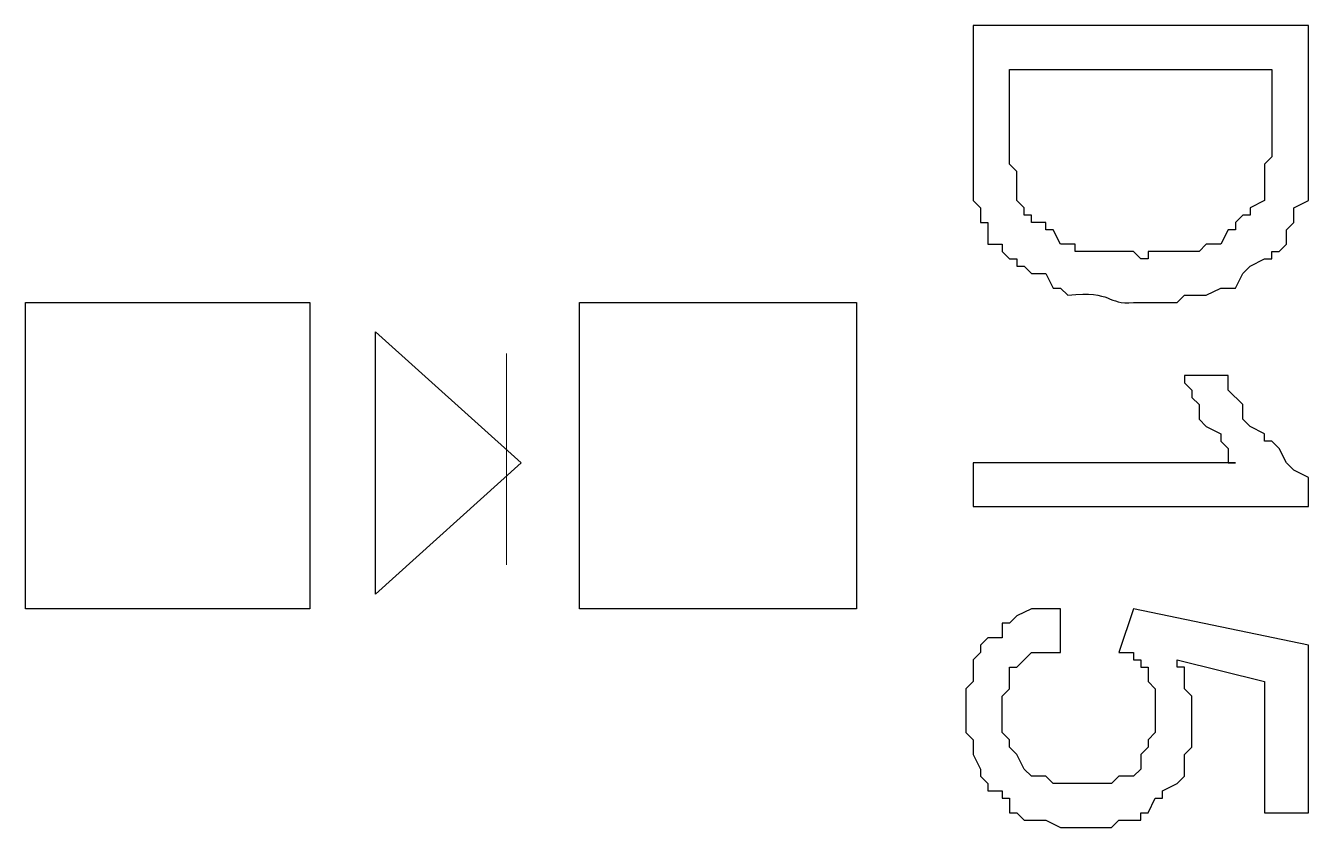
# Model space of a CAD drawing. Header units: millimetres. Extents: x -3 to 153, y 27 to 116.
# Drawn here: x 45.165 to 48.89, y 51.903 to 54.231 of the extents above; entities that cross this region are included whole.
import ezdxf

# ---------------------------------------------------------------- set-up
doc = ezdxf.new("R2010")
doc.units = ezdxf.units.MM
doc.header["$MEASUREMENT"] = 0
doc.layers.add('layer 1', color=7, linetype='Continuous')

msp = doc.modelspace()

# ---------------------------------------------------------------- linework, layer by layer
at = {"layer": 'layer 1', "color": 0}
for points, knots in [([(47.9168, 54.2314), (47.9168, 54.2314), (48.8904, 54.2314), (48.8904, 54.2314), (48.8904, 54.2314), (48.8904, 54.2314), (48.8904, 53.9139), (48.8904, 53.9139), (48.8904, 53.9139), (48.8904, 53.8645), (48.8904, 53.8151), (48.8904, 53.7657), (48.8904, 53.7657), (48.8904, 53.7657), (48.8904, 53.7234), (48.8904, 53.7234), (48.8904, 53.7234), (48.8904, 53.7234), (48.8481, 53.7022), (48.8481, 53.7022), (48.8481, 53.7022), (48.8481, 53.7022), (48.8481, 53.6599), (48.8481, 53.6599), (48.8481, 53.6599), (48.8481, 53.6599), (48.8269, 53.6387), (48.8269, 53.6387), (48.8269, 53.6387), (48.8269, 53.6387), (48.8269, 53.5964), (48.8269, 53.5964), (48.8269, 53.5964), (48.8269, 53.5964), (48.8058, 53.5752), (48.8058, 53.5752), (48.8058, 53.5752), (48.8058, 53.5752), (48.7846, 53.5752), (48.7846, 53.5752), (48.7846, 53.5752), (48.7846, 53.5752), (48.7846, 53.554), (48.7846, 53.554), (48.7846, 53.554), (48.7846, 53.554), (48.7634, 53.554), (48.7634, 53.554), (48.7634, 53.554), (48.7634, 53.554), (48.7211, 53.5329), (48.7211, 53.5329), (48.7211, 53.5329), (48.7211, 53.5329), (48.6999, 53.5117), (48.6999, 53.5117), (48.6999, 53.5117), (48.6999, 53.5117), (48.6788, 53.4694), (48.6788, 53.4694), (48.6788, 53.4694), (48.6788, 53.4694), (48.6364, 53.4694), (48.6364, 53.4694), (48.6364, 53.4694), (48.6364, 53.4694), (48.5941, 53.4482), (48.5941, 53.4482), (48.5941, 53.4482), (48.5941, 53.4482), (48.5306, 53.4482), (48.5306, 53.4482), (48.5306, 53.4482), (48.5306, 53.4482), (48.5094, 53.427), (48.5094, 53.427), (48.5094, 53.427), (48.5094, 53.427), (48.3824, 53.427), (48.3824, 53.427), (48.3824, 53.427), (48.3038, 53.42), (48.3249, 53.463), (48.1919, 53.4482), (48.1919, 53.4482), (48.1919, 53.4482), (48.1708, 53.4694), (48.1708, 53.4694), (48.1708, 53.4694), (48.1708, 53.4694), (48.1496, 53.4694), (48.1496, 53.4694), (48.1496, 53.4694), (48.1496, 53.4694), (48.1284, 53.5117), (48.1284, 53.5117), (48.1284, 53.5117), (48.1284, 53.5117), (48.0861, 53.5117), (48.0861, 53.5117), (48.0861, 53.5117), (48.0861, 53.5117), (48.0649, 53.5329), (48.0649, 53.5329), (48.0649, 53.5329), (48.0649, 53.5329), (48.0438, 53.5329), (48.0438, 53.5329), (48.0438, 53.5329), (48.0438, 53.5329), (48.0438, 53.554), (48.0438, 53.554), (48.0438, 53.554), (48.0438, 53.554), (48.0226, 53.554), (48.0226, 53.554), (48.0226, 53.554), (48.0226, 53.554), (48.0014, 53.5752), (48.0014, 53.5752), (48.0014, 53.5752), (48.0014, 53.5752), (48.0014, 53.5964), (48.0014, 53.5964), (48.0014, 53.5964), (48.0014, 53.5964), (47.9591, 53.5964), (47.9591, 53.5964), (47.9591, 53.5964), (47.9591, 53.5964), (47.9591, 53.6599), (47.9591, 53.6599), (47.9591, 53.6599), (47.9591, 53.6599), (47.9379, 53.6599), (47.9379, 53.6599), (47.9379, 53.6599), (47.9379, 53.6599), (47.9379, 53.7022), (47.9379, 53.7022), (47.9379, 53.7022), (47.9379, 53.7022), (47.9168, 53.7234), (47.9168, 53.7234), (47.9168, 53.7234), (47.9168, 53.7234), (47.9168, 53.8927), (47.9168, 53.8927), (47.9168, 53.8927), (47.9168, 53.8927), (47.9168, 54.2314), (47.9168, 54.2314)], [0, 0, 0, 0, 0.025641, 0.025641, 0.025641, 0.025641, 0.051282, 0.051282, 0.051282, 0.051282, 0.076923, 0.076923, 0.076923, 0.076923, 0.102564, 0.102564, 0.102564, 0.102564, 0.128205, 0.128205, 0.128205, 0.128205, 0.153846, 0.153846, 0.153846, 0.153846, 0.179487, 0.179487, 0.179487, 0.179487, 0.205128, 0.205128, 0.205128, 0.205128, 0.230769, 0.230769, 0.230769, 0.230769, 0.25641, 0.25641, 0.25641, 0.25641, 0.282051, 0.282051, 0.282051, 0.282051, 0.307692, 0.307692, 0.307692, 0.307692, 0.333333, 0.333333, 0.333333, 0.333333, 0.358974, 0.358974, 0.358974, 0.358974, 0.384615, 0.384615, 0.384615, 0.384615, 0.410256, 0.410256, 0.410256, 0.410256, 0.435897, 0.435897, 0.435897, 0.435897, 0.461538, 0.461538, 0.461538, 0.461538, 0.487179, 0.487179, 0.487179, 0.487179, 0.512821, 0.512821, 0.512821, 0.512821, 0.538462, 0.538462, 0.538462, 0.538462, 0.564103, 0.564103, 0.564103, 0.564103, 0.589744, 0.589744, 0.589744, 0.589744, 0.615385, 0.615385, 0.615385, 0.615385, 0.641026, 0.641026, 0.641026, 0.641026, 0.666667, 0.666667, 0.666667, 0.666667, 0.692308, 0.692308, 0.692308, 0.692308, 0.717949, 0.717949, 0.717949, 0.717949, 0.74359, 0.74359, 0.74359, 0.74359, 0.769231, 0.769231, 0.769231, 0.769231, 0.794872, 0.794872, 0.794872, 0.794872, 0.820513, 0.820513, 0.820513, 0.820513, 0.846154, 0.846154, 0.846154, 0.846154, 0.871795, 0.871795, 0.871795, 0.871795, 0.897436, 0.897436, 0.897436, 0.897436, 0.923077, 0.923077, 0.923077, 0.923077, 0.948718, 0.948718, 0.948718, 0.948718, 1, 1, 1, 1]), ([(48.0226, 54.1044), (48.0226, 54.1044), (48.0226, 53.8292), (48.0226, 53.8292), (48.0226, 53.8292), (48.0226, 53.8292), (48.0438, 53.808), (48.0438, 53.808), (48.0438, 53.808), (48.0438, 53.808), (48.0438, 53.7234), (48.0438, 53.7234), (48.0438, 53.7234), (48.0438, 53.7234), (48.0649, 53.7022), (48.0649, 53.7022), (48.0649, 53.7022), (48.0649, 53.7022), (48.0649, 53.681), (48.0649, 53.681), (48.0649, 53.681), (48.0649, 53.681), (48.0861, 53.681), (48.0861, 53.681), (48.0861, 53.681), (48.0861, 53.681), (48.0861, 53.6599), (48.0861, 53.6599), (48.0861, 53.6599), (48.0861, 53.6599), (48.1284, 53.6599), (48.1284, 53.6599), (48.1284, 53.6599), (48.1284, 53.6599), (48.1284, 53.6387), (48.1284, 53.6387), (48.1284, 53.6387), (48.1284, 53.6387), (48.1496, 53.6387), (48.1496, 53.6387), (48.1496, 53.6387), (48.1496, 53.6387), (48.1708, 53.5964), (48.1708, 53.5964), (48.1708, 53.5964), (48.1708, 53.5964), (48.2131, 53.5964), (48.2131, 53.5964), (48.2131, 53.5964), (48.2131, 53.5964), (48.2131, 53.5752), (48.2131, 53.5752), (48.2131, 53.5752), (48.2131, 53.5752), (48.3824, 53.5752), (48.3824, 53.5752), (48.3824, 53.5752), (48.3824, 53.5752), (48.4036, 53.554), (48.4036, 53.554), (48.4036, 53.554), (48.4036, 53.554), (48.4248, 53.554), (48.4248, 53.554), (48.4248, 53.554), (48.4248, 53.554), (48.4248, 53.5752), (48.4248, 53.5752), (48.4248, 53.5752), (48.4248, 53.5752), (48.5729, 53.5752), (48.5729, 53.5752), (48.5729, 53.5752), (48.5729, 53.5752), (48.5941, 53.5964), (48.5941, 53.5964), (48.5941, 53.5964), (48.5941, 53.5964), (48.6364, 53.5964), (48.6364, 53.5964), (48.6364, 53.5964), (48.6364, 53.5964), (48.6576, 53.6387), (48.6576, 53.6387), (48.6576, 53.6387), (48.6576, 53.6387), (48.6788, 53.6387), (48.6788, 53.6387), (48.6788, 53.6387), (48.6788, 53.6387), (48.6788, 53.6599), (48.6788, 53.6599), (48.6788, 53.6599), (48.6788, 53.6599), (48.6999, 53.681), (48.6999, 53.681), (48.6999, 53.681), (48.6999, 53.681), (48.7211, 53.681), (48.7211, 53.681), (48.7211, 53.681), (48.7211, 53.681), (48.7211, 53.7022), (48.7211, 53.7022), (48.7211, 53.7022), (48.7211, 53.7022), (48.7634, 53.7234), (48.7634, 53.7234), (48.7634, 53.7234), (48.7634, 53.7234), (48.7634, 53.8292), (48.7634, 53.8292), (48.7634, 53.8292), (48.7634, 53.8292), (48.7846, 53.8504), (48.7846, 53.8504), (48.7846, 53.8504), (48.7846, 53.8504), (48.7846, 54.1044), (48.7846, 54.1044), (48.7846, 54.1044), (48.7846, 54.1044), (48.0226, 54.1044), (48.0226, 54.1044)], [0, 0, 0, 0, 0.03125, 0.03125, 0.03125, 0.03125, 0.0625, 0.0625, 0.0625, 0.0625, 0.09375, 0.09375, 0.09375, 0.09375, 0.125, 0.125, 0.125, 0.125, 0.15625, 0.15625, 0.15625, 0.15625, 0.1875, 0.1875, 0.1875, 0.1875, 0.21875, 0.21875, 0.21875, 0.21875, 0.25, 0.25, 0.25, 0.25, 0.28125, 0.28125, 0.28125, 0.28125, 0.3125, 0.3125, 0.3125, 0.3125, 0.34375, 0.34375, 0.34375, 0.34375, 0.375, 0.375, 0.375, 0.375, 0.40625, 0.40625, 0.40625, 0.40625, 0.4375, 0.4375, 0.4375, 0.4375, 0.46875, 0.46875, 0.46875, 0.46875, 0.5, 0.5, 0.5, 0.5, 0.53125, 0.53125, 0.53125, 0.53125, 0.5625, 0.5625, 0.5625, 0.5625, 0.59375, 0.59375, 0.59375, 0.59375, 0.625, 0.625, 0.625, 0.625, 0.65625, 0.65625, 0.65625, 0.65625, 0.6875, 0.6875, 0.6875, 0.6875, 0.71875, 0.71875, 0.71875, 0.71875, 0.75, 0.75, 0.75, 0.75, 0.78125, 0.78125, 0.78125, 0.78125, 0.8125, 0.8125, 0.8125, 0.8125, 0.84375, 0.84375, 0.84375, 0.84375, 0.875, 0.875, 0.875, 0.875, 0.90625, 0.90625, 0.90625, 0.90625, 0.9375, 0.9375, 0.9375, 0.9375, 1, 1, 1, 1]), ([(45.1651, 53.427), (45.1651, 53.427), (45.1651, 52.538), (45.1651, 52.538), (45.1651, 52.538), (45.1651, 52.538), (45.9906, 52.538), (45.9906, 52.538), (45.9906, 52.538), (45.9906, 52.538), (45.9906, 53.427), (45.9906, 53.427), (45.9906, 53.427), (45.9906, 53.427), (45.1651, 53.427), (45.1651, 53.427)], [0, 0, 0, 0, 0.2, 0.2, 0.2, 0.2, 0.4, 0.4, 0.4, 0.4, 0.6, 0.6, 0.6, 0.6, 1, 1, 1, 1]), ([(46.7738, 53.427), (46.7738, 53.427), (46.7738, 52.538), (46.7738, 52.538), (46.7738, 52.538), (46.7738, 52.538), (47.5781, 52.538), (47.5781, 52.538), (47.5781, 52.538), (47.5781, 52.538), (47.5781, 53.427), (47.5781, 53.427), (47.5781, 53.427), (47.5781, 53.427), (46.7738, 53.427), (46.7738, 53.427)], [0, 0, 0, 0, 0.2, 0.2, 0.2, 0.2, 0.4, 0.4, 0.4, 0.4, 0.6, 0.6, 0.6, 0.6, 1, 1, 1, 1]), ([(46.1811, 52.5804), (46.1811, 52.5804), (46.6044, 52.9614), (46.6044, 52.9614), (46.6044, 52.9614), (46.6044, 52.9614), (46.1811, 53.3424), (46.1811, 53.3424), (46.1811, 53.3424), (46.1811, 53.3424), (46.1811, 52.5804), (46.1811, 52.5804)], [0, 0, 0, 0, 0.25, 0.25, 0.25, 0.25, 0.5, 0.5, 0.5, 0.5, 1, 1, 1, 1]), ([(47.9168, 52.8344), (47.9168, 52.8344), (47.9168, 52.9614), (47.9168, 52.9614), (47.9168, 52.9614), (47.9168, 52.9614), (48.6788, 52.9614), (48.6788, 52.9614), (48.6788, 52.9614), (48.6788, 52.9614), (48.6576, 52.9614), (48.6576, 52.9614), (48.6576, 52.9614), (48.6576, 52.9614), (48.6576, 53.0037), (48.6576, 53.0037), (48.6576, 53.0037), (48.6576, 53.0037), (48.6364, 53.0249), (48.6364, 53.0249), (48.6364, 53.0249), (48.6364, 53.0249), (48.6364, 53.046), (48.6364, 53.046), (48.6364, 53.046), (48.6364, 53.046), (48.5941, 53.0672), (48.5941, 53.0672), (48.5941, 53.0672), (48.5941, 53.0672), (48.5729, 53.0884), (48.5729, 53.0884), (48.5729, 53.0884), (48.5729, 53.0884), (48.5729, 53.1307), (48.5729, 53.1307), (48.5729, 53.1307), (48.5729, 53.1307), (48.5518, 53.1519), (48.5518, 53.1519), (48.5518, 53.1519), (48.5518, 53.1519), (48.5518, 53.173), (48.5518, 53.173), (48.5518, 53.173), (48.5518, 53.173), (48.5306, 53.1942), (48.5306, 53.1942), (48.5306, 53.1942), (48.5306, 53.1942), (48.5306, 53.2154), (48.5306, 53.2154), (48.5306, 53.2154), (48.5306, 53.2154), (48.6576, 53.2154), (48.6576, 53.2154), (48.6576, 53.2154), (48.6576, 53.2154), (48.6576, 53.173), (48.6576, 53.173), (48.6576, 53.173), (48.6576, 53.173), (48.6999, 53.1307), (48.6999, 53.1307), (48.6999, 53.1307), (48.6999, 53.1307), (48.6999, 53.0884), (48.6999, 53.0884), (48.6999, 53.0884), (48.6999, 53.0884), (48.7211, 53.0672), (48.7211, 53.0672), (48.7211, 53.0672), (48.7211, 53.0672), (48.7634, 53.046), (48.7634, 53.046), (48.7634, 53.046), (48.7634, 53.046), (48.7634, 53.0249), (48.7634, 53.0249), (48.7634, 53.0249), (48.7634, 53.0249), (48.7846, 53.0249), (48.7846, 53.0249), (48.7846, 53.0249), (48.7846, 53.0249), (48.8058, 53.0037), (48.8058, 53.0037), (48.8058, 53.0037), (48.8058, 53.0037), (48.8269, 52.9614), (48.8269, 52.9614), (48.8269, 52.9614), (48.8269, 52.9614), (48.8481, 52.9402), (48.8481, 52.9402), (48.8481, 52.9402), (48.8481, 52.9402), (48.8904, 52.919), (48.8904, 52.919), (48.8904, 52.919), (48.8904, 52.919), (48.8904, 52.8344), (48.8904, 52.8344), (48.8904, 52.8344), (48.8904, 52.8344), (47.9168, 52.8344), (47.9168, 52.8344)], [0, 0, 0, 0, 0.035714, 0.035714, 0.035714, 0.035714, 0.071429, 0.071429, 0.071429, 0.071429, 0.107143, 0.107143, 0.107143, 0.107143, 0.142857, 0.142857, 0.142857, 0.142857, 0.178571, 0.178571, 0.178571, 0.178571, 0.214286, 0.214286, 0.214286, 0.214286, 0.25, 0.25, 0.25, 0.25, 0.285714, 0.285714, 0.285714, 0.285714, 0.321429, 0.321429, 0.321429, 0.321429, 0.357143, 0.357143, 0.357143, 0.357143, 0.392857, 0.392857, 0.392857, 0.392857, 0.428571, 0.428571, 0.428571, 0.428571, 0.464286, 0.464286, 0.464286, 0.464286, 0.5, 0.5, 0.5, 0.5, 0.535714, 0.535714, 0.535714, 0.535714, 0.571429, 0.571429, 0.571429, 0.571429, 0.607143, 0.607143, 0.607143, 0.607143, 0.642857, 0.642857, 0.642857, 0.642857, 0.678571, 0.678571, 0.678571, 0.678571, 0.714286, 0.714286, 0.714286, 0.714286, 0.75, 0.75, 0.75, 0.75, 0.785714, 0.785714, 0.785714, 0.785714, 0.821429, 0.821429, 0.821429, 0.821429, 0.857143, 0.857143, 0.857143, 0.857143, 0.892857, 0.892857, 0.892857, 0.892857, 0.928571, 0.928571, 0.928571, 0.928571, 1, 1, 1, 1]), ([(48.1708, 52.538), (48.1708, 52.538), (48.1708, 52.411), (48.1708, 52.411), (48.1708, 52.411), (48.1708, 52.411), (48.0861, 52.411), (48.0861, 52.411), (48.0861, 52.411), (48.0861, 52.411), (48.0438, 52.3687), (48.0438, 52.3687), (48.0438, 52.3687), (48.0438, 52.3687), (48.0226, 52.3687), (48.0226, 52.3687), (48.0226, 52.3687), (48.0226, 52.3687), (48.0226, 52.3052), (48.0226, 52.3052), (48.0226, 52.3052), (48.0226, 52.3052), (48.0014, 52.284), (48.0014, 52.284), (48.0014, 52.284), (48.0014, 52.284), (48.0014, 52.1782), (48.0014, 52.1782), (48.0014, 52.1782), (48.0014, 52.1782), (48.0226, 52.157), (48.0226, 52.157), (48.0226, 52.157), (48.0226, 52.157), (48.0226, 52.1359), (48.0226, 52.1359), (48.0226, 52.1359), (48.0226, 52.1359), (48.0438, 52.1147), (48.0438, 52.1147), (48.0438, 52.1147), (48.0438, 52.1147), (48.0649, 52.0724), (48.0649, 52.0724), (48.0649, 52.0724), (48.0649, 52.0724), (48.0861, 52.0512), (48.0861, 52.0512), (48.0861, 52.0512), (48.0861, 52.0512), (48.1284, 52.0512), (48.1284, 52.0512), (48.1284, 52.0512), (48.1284, 52.0512), (48.1496, 52.03), (48.1496, 52.03), (48.1496, 52.03), (48.1496, 52.03), (48.3189, 52.03), (48.3189, 52.03), (48.3189, 52.03), (48.3189, 52.03), (48.3401, 52.0512), (48.3401, 52.0512), (48.3401, 52.0512), (48.3401, 52.0512), (48.3824, 52.0512), (48.3824, 52.0512), (48.3824, 52.0512), (48.3824, 52.0512), (48.4036, 52.0724), (48.4036, 52.0724), (48.4036, 52.0724), (48.4036, 52.0724), (48.4036, 52.1147), (48.4036, 52.1147), (48.4036, 52.1147), (48.4036, 52.1147), (48.4248, 52.1359), (48.4248, 52.1359), (48.4248, 52.1359), (48.4248, 52.1359), (48.4248, 52.157), (48.4248, 52.157), (48.4248, 52.157), (48.4248, 52.157), (48.4459, 52.1782), (48.4459, 52.1782), (48.4459, 52.1782), (48.4459, 52.1782), (48.4459, 52.3052), (48.4459, 52.3052), (48.4459, 52.3052), (48.4459, 52.3052), (48.4248, 52.3264), (48.4248, 52.3264), (48.4248, 52.3264), (48.4248, 52.3264), (48.4248, 52.3687), (48.4248, 52.3687), (48.4248, 52.3687), (48.4248, 52.3687), (48.4036, 52.3687), (48.4036, 52.3687), (48.4036, 52.3687), (48.4036, 52.3687), (48.4036, 52.3899), (48.4036, 52.3899), (48.4036, 52.3899), (48.4036, 52.3899), (48.3824, 52.3899), (48.3824, 52.3899), (48.3824, 52.3899), (48.3824, 52.3899), (48.3824, 52.411), (48.3824, 52.411), (48.3824, 52.411), (48.3824, 52.411), (48.3401, 52.411), (48.3401, 52.411), (48.3401, 52.411), (48.3401, 52.411), (48.3824, 52.538), (48.3824, 52.538), (48.3824, 52.538), (48.3824, 52.538), (48.8904, 52.4322), (48.8904, 52.4322), (48.8904, 52.4322), (48.8904, 52.4322), (48.8904, 51.9454), (48.8904, 51.9454), (48.8904, 51.9454), (48.8904, 51.9454), (48.7634, 51.9454), (48.7634, 51.9454), (48.7634, 51.9454), (48.7634, 51.9454), (48.7634, 52.3264), (48.7634, 52.3264), (48.7634, 52.3264), (48.7634, 52.3264), (48.5094, 52.3899), (48.5094, 52.3899), (48.5094, 52.3899), (48.5094, 52.3899), (48.5094, 52.3687), (48.5094, 52.3687), (48.5094, 52.3687), (48.5094, 52.3687), (48.5306, 52.3687), (48.5306, 52.3687), (48.5306, 52.3687), (48.5306, 52.3687), (48.5306, 52.3052), (48.5306, 52.3052), (48.5306, 52.3052), (48.5306, 52.3052), (48.5518, 52.284), (48.5518, 52.284), (48.5518, 52.284), (48.5518, 52.284), (48.5518, 52.1359), (48.5518, 52.1359), (48.5518, 52.1359), (48.5518, 52.1359), (48.5306, 52.1147), (48.5306, 52.1147), (48.5306, 52.1147), (48.5306, 52.1147), (48.5306, 52.0512), (48.5306, 52.0512), (48.5306, 52.0512), (48.5306, 52.0512), (48.5094, 52.03), (48.5094, 52.03), (48.5094, 52.03), (48.5094, 52.03), (48.4671, 52.0089), (48.4671, 52.0089), (48.4671, 52.0089), (48.4671, 52.0089), (48.4671, 51.9877), (48.4671, 51.9877), (48.4671, 51.9877), (48.4671, 51.9877), (48.4459, 51.9877), (48.4459, 51.9877), (48.4459, 51.9877), (48.4459, 51.9877), (48.4248, 51.9454), (48.4248, 51.9454), (48.4248, 51.9454), (48.4248, 51.9454), (48.4036, 51.9454), (48.4036, 51.9454), (48.4036, 51.9454), (48.4036, 51.9454), (48.4036, 51.9242), (48.4036, 51.9242), (48.4036, 51.9242), (48.4036, 51.9242), (48.3401, 51.9242), (48.3401, 51.9242), (48.3401, 51.9242), (48.3401, 51.9242), (48.3189, 51.903), (48.3189, 51.903), (48.3189, 51.903), (48.3189, 51.903), (48.1708, 51.903), (48.1708, 51.903), (48.1708, 51.903), (48.1708, 51.903), (48.1284, 51.9242), (48.1284, 51.9242), (48.1284, 51.9242), (48.1284, 51.9242), (48.0649, 51.9242), (48.0649, 51.9242), (48.0649, 51.9242), (48.0649, 51.9242), (48.0438, 51.9454), (48.0438, 51.9454), (48.0438, 51.9454), (48.0438, 51.9454), (48.0226, 51.9454), (48.0226, 51.9454), (48.0226, 51.9454), (48.0226, 51.9454), (48.0226, 51.9877), (48.0226, 51.9877), (48.0226, 51.9877), (48.0226, 51.9877), (48.0014, 51.9877), (48.0014, 51.9877), (48.0014, 51.9877), (48.0014, 51.9877), (48.0014, 52.0089), (48.0014, 52.0089), (48.0014, 52.0089), (48.0014, 52.0089), (47.9591, 52.0089), (47.9591, 52.0089), (47.9591, 52.0089), (47.9591, 52.0089), (47.9591, 52.03), (47.9591, 52.03), (47.9591, 52.03), (47.9591, 52.03), (47.9379, 52.0512), (47.9379, 52.0512), (47.9379, 52.0512), (47.9379, 52.0512), (47.9379, 52.0724), (47.9379, 52.0724), (47.9379, 52.0724), (47.9379, 52.0724), (47.9168, 52.1147), (47.9168, 52.1147), (47.9168, 52.1147), (47.9168, 52.1147), (47.9168, 52.157), (47.9168, 52.157), (47.9168, 52.157), (47.9168, 52.157), (47.8956, 52.1782), (47.8956, 52.1782), (47.8956, 52.1782), (47.8956, 52.1782), (47.8956, 52.3052), (47.8956, 52.3052), (47.8956, 52.3052), (47.8956, 52.3052), (47.9168, 52.3264), (47.9168, 52.3264), (47.9168, 52.3264), (47.9168, 52.3264), (47.9168, 52.3899), (47.9168, 52.3899), (47.9168, 52.3899), (47.9168, 52.3899), (47.9379, 52.411), (47.9379, 52.411), (47.9379, 52.411), (47.9379, 52.411), (47.9379, 52.4322), (47.9379, 52.4322), (47.9379, 52.4322), (47.9379, 52.4322), (47.9591, 52.4534), (47.9591, 52.4534), (47.9591, 52.4534), (47.9591, 52.4534), (48.0014, 52.4534), (48.0014, 52.4534), (48.0014, 52.4534), (48.0014, 52.4534), (48.0014, 52.4957), (48.0014, 52.4957), (48.0014, 52.4957), (48.0014, 52.4957), (48.0226, 52.4957), (48.0226, 52.4957), (48.0226, 52.4957), (48.0226, 52.4957), (48.0438, 52.5169), (48.0438, 52.5169), (48.0438, 52.5169), (48.0438, 52.5169), (48.0861, 52.538), (48.0861, 52.538), (48.0861, 52.538), (48.0861, 52.538), (48.1708, 52.538), (48.1708, 52.538)], [0, 0, 0, 0, 0.0125, 0.0125, 0.0125, 0.0125, 0.025, 0.025, 0.025, 0.025, 0.0375, 0.0375, 0.0375, 0.0375, 0.05, 0.05, 0.05, 0.05, 0.0625, 0.0625, 0.0625, 0.0625, 0.075, 0.075, 0.075, 0.075, 0.0875, 0.0875, 0.0875, 0.0875, 0.1, 0.1, 0.1, 0.1, 0.1125, 0.1125, 0.1125, 0.1125, 0.125, 0.125, 0.125, 0.125, 0.1375, 0.1375, 0.1375, 0.1375, 0.15, 0.15, 0.15, 0.15, 0.1625, 0.1625, 0.1625, 0.1625, 0.175, 0.175, 0.175, 0.175, 0.1875, 0.1875, 0.1875, 0.1875, 0.2, 0.2, 0.2, 0.2, 0.2125, 0.2125, 0.2125, 0.2125, 0.225, 0.225, 0.225, 0.225, 0.2375, 0.2375, 0.2375, 0.2375, 0.25, 0.25, 0.25, 0.25, 0.2625, 0.2625, 0.2625, 0.2625, 0.275, 0.275, 0.275, 0.275, 0.2875, 0.2875, 0.2875, 0.2875, 0.3, 0.3, 0.3, 0.3, 0.3125, 0.3125, 0.3125, 0.3125, 0.325, 0.325, 0.325, 0.325, 0.3375, 0.3375, 0.3375, 0.3375, 0.35, 0.35, 0.35, 0.35, 0.3625, 0.3625, 0.3625, 0.3625, 0.375, 0.375, 0.375, 0.375, 0.3875, 0.3875, 0.3875, 0.3875, 0.4, 0.4, 0.4, 0.4, 0.4125, 0.4125, 0.4125, 0.4125, 0.425, 0.425, 0.425, 0.425, 0.4375, 0.4375, 0.4375, 0.4375, 0.45, 0.45, 0.45, 0.45, 0.4625, 0.4625, 0.4625, 0.4625, 0.475, 0.475, 0.475, 0.475, 0.4875, 0.4875, 0.4875, 0.4875, 0.5, 0.5, 0.5, 0.5, 0.5125, 0.5125, 0.5125, 0.5125, 0.525, 0.525, 0.525, 0.525, 0.5375, 0.5375, 0.5375, 0.5375, 0.55, 0.55, 0.55, 0.55, 0.5625, 0.5625, 0.5625, 0.5625, 0.575, 0.575, 0.575, 0.575, 0.5875, 0.5875, 0.5875, 0.5875, 0.6, 0.6, 0.6, 0.6, 0.6125, 0.6125, 0.6125, 0.6125, 0.625, 0.625, 0.625, 0.625, 0.6375, 0.6375, 0.6375, 0.6375, 0.65, 0.65, 0.65, 0.65, 0.6625, 0.6625, 0.6625, 0.6625, 0.675, 0.675, 0.675, 0.675, 0.6875, 0.6875, 0.6875, 0.6875, 0.7, 0.7, 0.7, 0.7, 0.7125, 0.7125, 0.7125, 0.7125, 0.725, 0.725, 0.725, 0.725, 0.7375, 0.7375, 0.7375, 0.7375, 0.75, 0.75, 0.75, 0.75, 0.7625, 0.7625, 0.7625, 0.7625, 0.775, 0.775, 0.775, 0.775, 0.7875, 0.7875, 0.7875, 0.7875, 0.8, 0.8, 0.8, 0.8, 0.8125, 0.8125, 0.8125, 0.8125, 0.825, 0.825, 0.825, 0.825, 0.8375, 0.8375, 0.8375, 0.8375, 0.85, 0.85, 0.85, 0.85, 0.8625, 0.8625, 0.8625, 0.8625, 0.875, 0.875, 0.875, 0.875, 0.8875, 0.8875, 0.8875, 0.8875, 0.9, 0.9, 0.9, 0.9, 0.9125, 0.9125, 0.9125, 0.9125, 0.925, 0.925, 0.925, 0.925, 0.9375, 0.9375, 0.9375, 0.9375, 0.95, 0.95, 0.95, 0.95, 0.9625, 0.9625, 0.9625, 0.9625, 0.975, 0.975, 0.975, 0.975, 1, 1, 1, 1])]:
    msp.add_open_spline(points, degree=3, knots=knots, dxfattribs=at)
at = {"layer": 'layer 1', "color": 0, "lineweight": 13}
msp.add_open_spline([(46.5621, 52.665), (46.5621, 52.665), (46.5621, 53.2789), (46.5621, 53.2789)], degree=3, dxfattribs=at)

doc.saveas('drawing.dxf')
